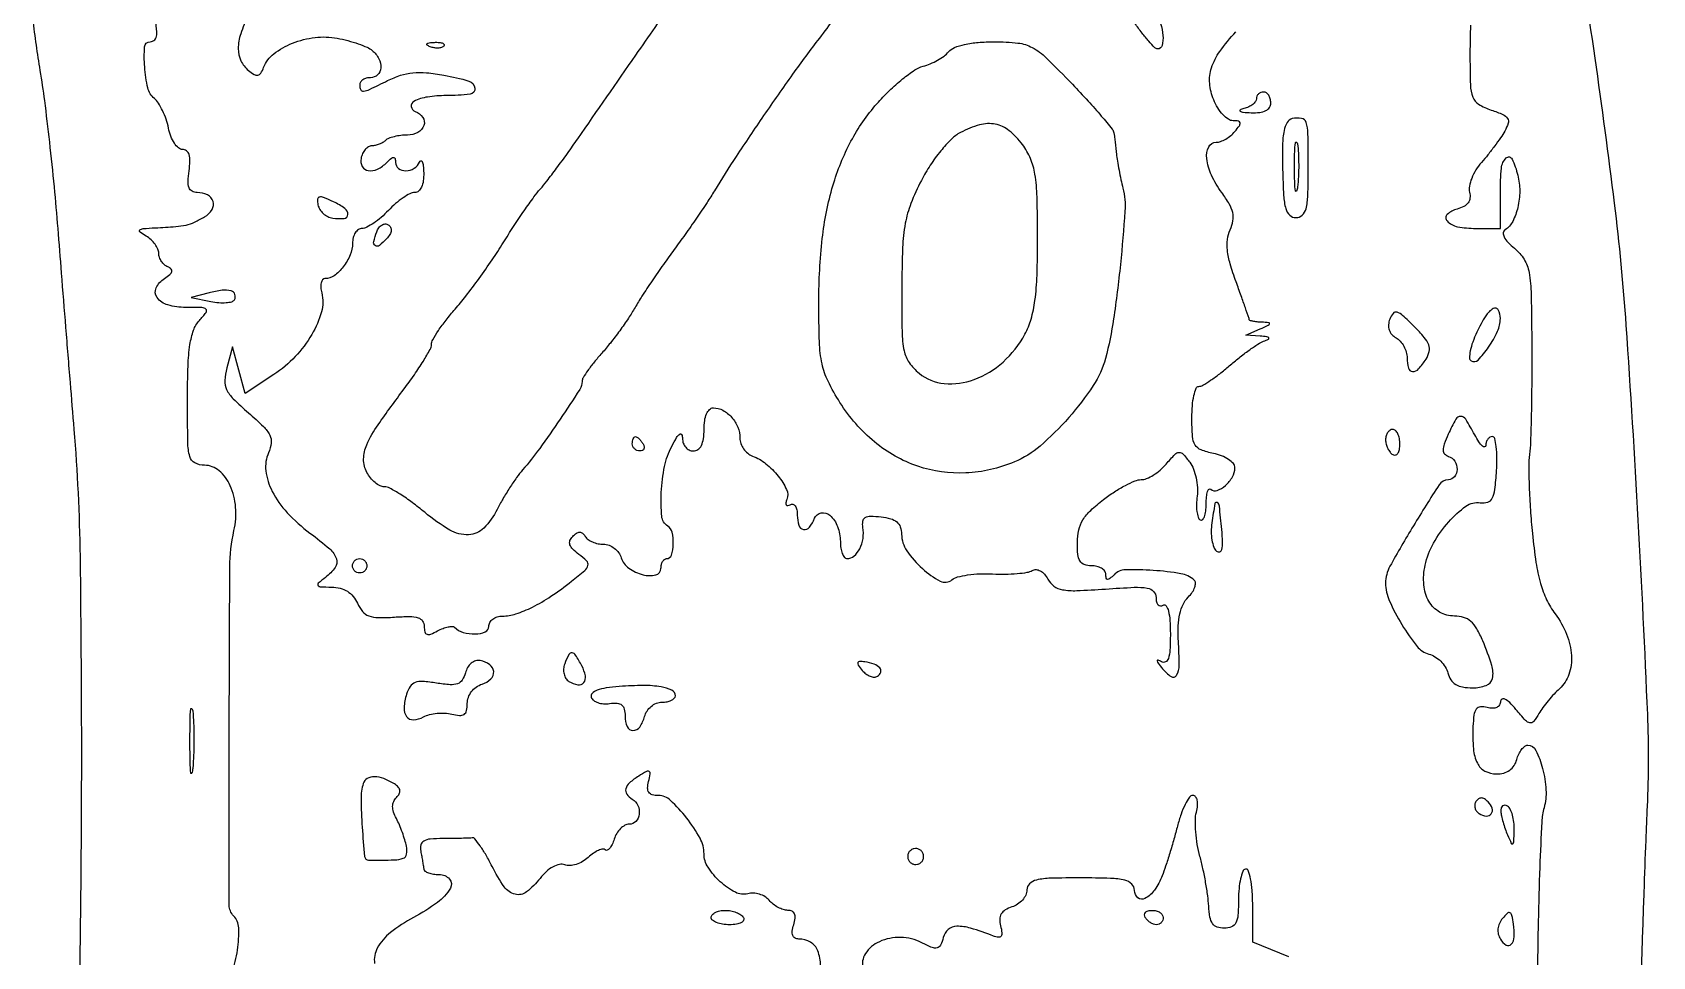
# Model space of a CAD drawing. Extents: x 0 to 5034, y 0 to 2560.
# Drawn here: x 2626.4 to 2852.2, y 1465.6 to 1594.3 of the extents above; entities that cross this region are included whole.
import ezdxf

# ---------------------------------------------------------------- set-up
doc = ezdxf.new("R2010")
doc.units = 0

msp = doc.modelspace()

# ---------------------------------------------------------------- linework, layer by layer
for points in [[(2850.51762, 1458.300808, -0.000735), (2850.765828, 1466.311402, -0.000687), (2851.043009, 1474.503987, -0.000684), (2851.309088, 1481.778151, -0.002349), (2851.510491, 1486.5, 0.022514), (2851.539966, 1499.287083, 0.002984), (2850.223134, 1526.314826, 0.003539), (2848.542721, 1553.502262, 0.013324), (2846.915237, 1570.5, 0.005514), (2844.205039, 1590.736801, 0.004952), (2840.957488, 1611.648768, 0.004932)], [(2738.102671, 1596.23764, -0.00592), (2736.071206, 1593.508655, 0.007277), (2732.350872, 1588.482498, 0.005117), (2728.306429, 1582.725367, 0.005168), (2724.481075, 1577.034746, 0.009066), (2721.451327, 1572.238225, -0.010007), (2720.417388, 1570.608159, -0.004129), (2718.955507, 1568.441362, -0.004084), (2717.348979, 1566.142532, -0.005241), (2715.83178, 1564.055524, 0.00638), (2714.326838, 1561.975428, 0.005105), (2712.757468, 1559.697905, 0.005163), (2711.348558, 1557.560607, 0.013028), (2710.380454, 1555.968887, -0.017677), (2709.462713, 1554.491093, -0.009782), (2708.244571, 1552.750596, -0.009744), (2706.939875, 1551.033273, -0.01546), (2705.75, 1549.620894, 0.012957), (2704.696803, 1548.383373, 0.017169), (2703.807813, 1547.201396, 0.014581), (2703.140194, 1546.185413, 0.138934), (2703, 1545.690616, -0.144549), (2702.663504, 1544.550986, -0.004451), (2699.938478, 1540.419883, -0.009628), (2697.089295, 1536.354381, -0.020637), (2694.705753, 1533.356915, 0.024224), (2693.876152, 1532.298137, 0.011409), (2692.904358, 1530.857268, 0.011276), (2691.953198, 1529.298907, 0.015591), (2691.176128, 1527.856915, -0.079167), (2689.316042, 1525.257456, -0.190131), (2687.186497, 1524.316869, -0.144534), (2684.556912, 1524.979749, -0.040517), (2681.059132, 1527.450596, 0.014629), (2679.332093, 1528.809723, 0.018518), (2677.656231, 1529.957363, 0.016783), (2676.208228, 1530.805499, 0.124715), (2675.44057, 1531, -0.117929), (2674.838154, 1531.144089, -0.054293), (2674.158444, 1531.5875, -0.049505), (2673.511042, 1532.234951, -0.048798), (2673, 1533, -0.126567), (2672.546856, 1534.854913, -0.102072), (2672.987258, 1536.865515, -0.048466), (2674.568167, 1539.652879, -0.008261), (2678.163295, 1544.590869, 0.010113), (2679.632821, 1546.625087, 0.013655), (2680.872968, 1548.525943, 0.010651), (2681.819722, 1550.143789, 0.127728), (2682, 1550.837988, -0.132674), (2682.17615, 1551.490145, -0.016168), (2682.970314, 1552.756999, -0.018255), (2684.038255, 1554.22544, -0.014116), (2685.303195, 1555.747119, 0.015958), (2686.811267, 1557.574931, 0.007624), (2688.636858, 1560.013216, 0.007549), (2690.467865, 1562.62, 0.010662), (2692.013303, 1565, -0.006108), (2693.446854, 1567.252341, -0.006085), (2694.936789, 1569.471875, -0.005976), (2696.285063, 1571.379295, -0.023687), (2697.181423, 1572.5, 0.015881), (2698.083896, 1573.592935, 0.004292), (2699.443081, 1575.38125, 0.00434), (2700.951764, 1577.439062, 0.004489), (2702.407495, 1579.5, -0.000512), (2710.491888, 1591.140751, -0.001645), (2715.91066, 1598.871856, -0.002372)], [(2654.212859, 1463.352518, 0.045203), (2654.963863, 1466.474659, 0.044141), (2655.142564, 1469.579831, 0.190935), (2654.423399, 1471.243268, -0.198721), (2653.81831, 1472.702559, -0.000441), (2653.821806, 1496.949928, -0.001377), (2653.908196, 1519.802836, -0.052465), (2654.478417, 1524.901732, 0.072816), (2654.710597, 1528.174326, 0.087424), (2653.951095, 1531.161823, 0.108538), (2652.402007, 1533.244206, 0.180673), (2650.37868, 1534, -0.119866), (2649.020085, 1534.330446, -0.2131), (2648.314841, 1535.213902, -0.059766), (2648.044667, 1537.212291, -0.003748), (2648, 1543.171259, -0.008058), (2648.075428, 1547.851203, -0.029284), (2648.344963, 1550.812055, -0.047412), (2648.841388, 1552.805315, -0.099508), (2649.654988, 1554.171259, 0.021051), (2650.596718, 1555.304258, 0.380415), (2650.563862, 1555.737757, 0.187072), (2650.016662, 1555.967989, 0.007098), (2647.761976, 1556, -0.066969), (2645.253456, 1556.337499, -0.168654), (2643.754088, 1557.366884, -0.276487), (2643.625058, 1558.713897, -0.141229), (2644.791533, 1560.031594, 0.028365), (2645.54691, 1560.573503, 0.154798), (2645.821051, 1560.987749, 0.281905), (2645.724126, 1561.335134, 0.088058), (2645.25, 1561.641374, -0.083672), (2644.772076, 1561.944202, -0.063907), (2644.367188, 1562.413911, -0.063773), (2644.093274, 1562.971804, -0.082444), (2644, 1563.533643, 0.105064), (2643.872995, 1564.131389, 0.053564), (2643.485938, 1564.798484, 0.049822), (2642.919386, 1565.428597, 0.052922), (2642.25, 1565.919901, -0.026307), (2641.382847, 1566.488051, -0.470396), (2641.365659, 1566.779988, -0.169263), (2641.812291, 1566.976708, -0.007747), (2643.5, 1567.084941, 0.005957), (2646.358784, 1567.257997, 0.036666), (2647.816929, 1567.471924, 0.055063), (2648.963013, 1567.863189, 0.023806), (2650.390398, 1568.618323, 0.121084), (2651.416623, 1569.623826, 0.21815), (2651.560644, 1570.769692, 0.207597), (2650.781387, 1571.669149, 0.112344), (2649.327484, 1572, -0.126594), (2648.628144, 1572.179948, -0.179774), (2648.212961, 1572.661663, -0.100357), (2648.07448, 1573.544679, -0.025317), (2648.213308, 1575, 0.02685), (2648.339217, 1576.364084, 0.083525), (2648.221486, 1577.276616, 0.150271), (2647.868761, 1577.799701, 0.171452), (2647.301807, 1578, -0.184243), (2646.740662, 1578.21404, -0.065799), (2646.172161, 1578.874662, -0.054285), (2645.681964, 1579.837975, -0.041237), (2645.354485, 1580.977574, 0.032815), (2645.02496, 1582.20149, 0.02955), (2644.528679, 1583.416791, 0.030774), (2643.951147, 1584.453403, 0.077213), (2643.379485, 1585.100018, -0.164634), (2642.476374, 1586.567323, -0.037325), (2642.031016, 1589.498707, -0.036383), (2642.021435, 1592.295383, -0.394056), (2642.776662, 1593, 0.418304), (2643.71334, 1593.949833, 0.044378), (2643.360478, 1597.375517, 0.042082)], [(2626.42335, 1596.144044, 0.006258), (2626.884188, 1592.539136, 0.006542), (2627.429025, 1589, -0.009575), (2628.048914, 1584.804268, -0.003818), (2628.744412, 1579.03125, -0.003776), (2629.400193, 1572.791235, -0.004745), (2629.909192, 1567, 0.000349), (2630.400329, 1560.786017, 0.000193), (2631.007684, 1553.20625, 0.000193), (2631.628614, 1545.531573, 0.000312), (2632.163694, 1539, -0.017148), (2633.014952, 1521.305192, -0.003821), (2633.200719, 1491.035437, -0.004051), (2632.906628, 1460.421872, -0.013051)], [(2656.493839, 1596.635693, 0.038009), (2655.41599, 1594.119704, 0.08219), (2655.071716, 1592.049036, 0.109349), (2655.44282, 1590.36652, 0.111243), (2656.488167, 1589.009821, 0.035037), (2657.290156, 1588.434023, 0.188597), (2657.808847, 1588.339734, 0.211253), (2658.217568, 1588.62502, 0.044686), (2658.609348, 1589.424361, -0.138104), (2660.017369, 1591.312011, -0.069481), (2662.622615, 1592.792299, -0.064472), (2665.789055, 1593.598127, -0.076437), (2668.871482, 1593.499015, -0.019038), (2670.352298, 1593.163534, -0.019114), (2671.80131, 1592.716755, -0.019334), (2673.031693, 1592.231064, -0.069104), (2673.75, 1591.788069, -0.099047), (2674.681541, 1590.642535, -0.138675), (2674.954655, 1589.359227, -0.190713), (2674.496387, 1588.392836, -0.190013), (2673.5, 1588, 0.064853), (2672.926543, 1587.925306, 0.082425), (2672.440625, 1587.70625, 0.098894), (2672.115568, 1587.381354, 0.148195), (2672, 1587, 0.106348), (2672.147311, 1586.315243, 0.336792), (2672.534136, 1586.105286, 0.073774), (2673.375499, 1586.365296, 0.003933), (2675.897623, 1587.598814, -0.038668), (2677.698595, 1588.329534, -0.053276), (2679.407873, 1588.679034, -0.046772), (2681.314656, 1588.682399, -0.022251), (2683.748596, 1588.348814, -0.024962), (2687.215822, 1587.534734, -0.302494), (2688.056817, 1586.541884, -0.41349), (2687.387474, 1585.695062, -0.029449), (2684.078507, 1585.5, 0.036681), (2681.461806, 1585.307777, 0.082004), (2679.568321, 1584.700618, 0.320754), (2679.188917, 1583.964828, 0.277588), (2679.75, 1583.279762, -0.158694), (2680.794062, 1582.473157, -0.233424), (2680.952488, 1581.345772, -0.192569), (2680.128079, 1580.366016, -0.123322), (2678.666667, 1580, 0.029115), (2677.718407, 1579.944736, 0.030555), (2676.798437, 1579.779687, 0.032095), (2676.028332, 1579.53912, 0.104996), (2675.583333, 1579.25, -0.063469), (2675.212098, 1578.962696, -0.039129), (2674.71496, 1578.720313, -0.038714), (2674.176778, 1578.55499, -0.055218), (2673.680362, 1578.5, 0.138305), (2673.214452, 1578.368611, 0.0791), (2672.767076, 1577.985938, 0.068667), (2672.405203, 1577.419125, 0.060281), (2672.190371, 1576.75, 0.171916), (2672.360043, 1575.629246, 0.236475), (2673.178216, 1575.050532, 0.153253), (2674.472894, 1575.250089, 0.082266), (2675.8, 1576.2, -0.018208), (2676.421376, 1576.777696, -0.180052), (2676.75, 1576.9, -0.354955), (2676.943785, 1576.742599, -0.051663), (2677, 1576.2, 0.234604), (2677.415861, 1575.362476, 0.16755), (2678.427166, 1575.030663, 0.135333), (2679.597461, 1575.372275, 0.159898), (2680.337719, 1576.25, -0.239112), (2680.532516, 1576.420113, -0.378789), (2680.717133, 1576.325, -0.068218), (2680.858412, 1575.734045, -0.017437), (2680.921053, 1574.75, -0.039687), (2680.864161, 1573.627334, -0.074055), (2680.615022, 1572.753711, -0.106347), (2680.204989, 1572.200159, -0.18232), (2679.674314, 1572, 0.119751), (2679.010516, 1571.838706, 0.030188), (2678.048139, 1571.265625, 0.029061), (2676.996488, 1570.456899, 0.025743), (2676, 1569.5, -0.025743), (2675.003512, 1568.543101, -0.029061), (2673.951861, 1567.734375, -0.030188), (2672.989484, 1567.161294, -0.119751), (2672.325686, 1567, 0.153955), (2671.820095, 1566.840544, 0.097929), (2671.38942, 1566.391518, 0.080442), (2671.098812, 1565.72062, 0.062136), (2671, 1564.928571, -0.099114), (2670.673682, 1563.298568, -0.066619), (2669.713611, 1561.653231, -0.070126), (2668.433269, 1560.412901, -0.158688), (2667.165048, 1560, 0.227535), (2666.834579, 1559.841403, 0.113343), (2666.627825, 1559.413574, 0.075746), (2666.580485, 1558.768402, 0.044484), (2666.709295, 1558.003655, -0.134798), (2666.677304, 1555.382251, -0.062657), (2665.324887, 1552.230463, -0.056665), (2663.001421, 1549.133752, -0.057385), (2660.051076, 1546.652498), (2656.05509, 1544.00808), (2655.161558, 1547.25404), (2654.268026, 1550.5), (2653.476777, 1547.555454, 0.052498), (2653.200671, 1545.818214, 0.126599), (2653.456226, 1544.551948, 0.085927), (2654.372199, 1543.275488, 0.016031), (2656.499418, 1541.31406, -0.014484), (2658.586677, 1539.401385, -0.083514), (2659.469976, 1538.198554, -0.145814), (2659.666476, 1537.101144, -0.077591), (2659.298848, 1535.758606, 0.137629), (2658.919835, 1533.22701, 0.087993), (2659.805888, 1530.367354, 0.069429), (2661.902578, 1527.396872, 0.043671), (2665.07308, 1524.558173, -0.017652), (2667.818648, 1522.34586, -0.130193), (2668.758147, 1520.967618, -0.245778), (2668.584769, 1519.760179, -0.074355), (2667.25, 1518.392046, 0.01316), (2666.232889, 1517.576885, 0.37238), (2666.18429, 1517.26771, 0.247343), (2666.511886, 1517.076288, 0.007904), (2668.097186, 1517.031803, -0.059895), (2669.281089, 1516.874744, -0.077534), (2670.286116, 1516.442346, -0.079776), (2671.090713, 1515.736275, -0.068007), (2671.686715, 1514.776073, 0.068502), (2672.394358, 1513.638512, 0.130799), (2673.265896, 1513.019731, 0.087758), (2674.572856, 1512.778921, 0.019807), (2676.83953, 1512.852542, -0.015775), (2678.971228, 1512.938988, -0.078737), (2680.151224, 1512.762862, -0.168984), (2680.765321, 1512.305525, -0.15008), (2681, 1511.541285, 0.059498), (2681.090193, 1510.786022, 0.259802), (2681.384725, 1510.467367, 0.175968), (2681.912326, 1510.484266, 0.02776), (2682.868517, 1510.929632, -0.029719), (2683.620308, 1511.27622, -0.040681), (2684.333909, 1511.490131, -0.046281), (2684.918783, 1511.559128, -0.2054), (2685.23321, 1511.433456, 0.126459), (2686.446825, 1510.716145, 0.077211), (2688.106797, 1510.502305, 0.093822), (2689.500586, 1510.803895, 0.301302), (2690, 1511.557418, -0.129815), (2690.14528, 1512.107553, -0.100684), (2690.553922, 1512.576241, -0.088716), (2691.165211, 1512.89144, -0.074916), (2691.885693, 1513, 0.078812), (2693.779432, 1513.300363, 0.037605), (2696.066104, 1514.239698, 0.031353), (2698.664438, 1515.753845, 0.019354), (2701.525245, 1517.835409, 0.009706), (2703.38076, 1519.357916, 0.150738), (2703.816612, 1520.045407, 0.27336), (2703.647406, 1520.661879, 0.03448), (2702.547185, 1521.589156, -0.035848), (2701.696293, 1522.310283, -0.117107), (2701.305093, 1522.9302, -0.174883), (2701.314633, 1523.509109, -0.106059), (2701.690879, 1524.090879, -0.04804), (2702.23246, 1524.537312, -0.14999), (2702.679307, 1524.6734, -0.180235), (2703.073479, 1524.525583, -0.075595), (2703.446149, 1524.087132, 0.101847), (2703.83939, 1523.670537, 0.051947), (2704.471036, 1523.319345, 0.048554), (2705.225113, 1523.080615, 0.052441), (2705.991629, 1523, -0.092328), (2706.752661, 1522.858263, -0.071152), (2707.491029, 1522.444928, -0.069964), (2708.095241, 1521.832568, -0.083108), (2708.464963, 1521.110393, 0.163693), (2709.509811, 1519.682882, 0.088875), (2711.501272, 1518.752233, 0.123547), (2713.278712, 1518.727292, 0.347835), (2714, 1519.638672, -0.055883), (2714.058382, 1520.159405, -0.075387), (2714.231239, 1520.60011, -0.094704), (2714.486871, 1520.895648, -0.168783), (2714.787196, 1521, 0.328791), (2715.448134, 1521.4873, 0.066929), (2715.704368, 1523.011907, 0.06169), (2715.554573, 1524.664921, 0.203654), (2714.936368, 1525.539327, -0.237181), (2714.106197, 1526.888921, -0.03399), (2714.046843, 1530.230995, -0.037838), (2714.504485, 1533.848595, -0.069927), (2715.493839, 1536.635693, -0.013293), (2716.175774, 1537.862559, -0.099824), (2716.61824, 1538.354119, -0.481487), (2716.880316, 1538.284813, -0.103185), (2716.993839, 1537.75, 0.084324), (2717.109776, 1537.081695, 0.092924), (2717.438815, 1536.514062, 0.100091), (2717.927353, 1536.134416, 0.11579), (2718.5, 1536, 0.152103), (2719.148955, 1536.202091, 0.12651), (2719.625, 1536.75, 0.082504), (2719.911037, 1537.677925, 0.033607), (2720, 1539, -0.035953), (2720.087766, 1540.218979, -0.066386), (2720.358333, 1541.173077, -0.095394), (2720.775456, 1541.783935, -0.19789), (2721.3, 1542, -0.125695), (2722.634586, 1541.659112, -0.088263), (2723.849474, 1540.684238, -0.083855), (2724.703345, 1539.295223, -0.096261), (2725, 1537.768615, 0.086762), (2725.13089, 1537.019986, 0.067154), (2725.514062, 1536.284496, 0.066803), (2726.081046, 1535.673189, 0.083783), (2726.75, 1535.288026, -0.08057), (2728.623135, 1534.225393, -0.055634), (2730.345911, 1532.493711, -0.058618), (2731.495846, 1530.637192, -0.203718), (2731.544921, 1529.256466, 0.046919), (2731.409702, 1528.772852, 0.186029), (2731.466635, 1528.475193, 0.303869), (2731.675779, 1528.380801, 0.097185), (2732.011454, 1528.507079, -0.205654), (2732.385207, 1528.562772, -0.180438), (2732.709615, 1528.33373, -0.10289), (2732.929322, 1527.805168, -0.047256), (2733, 1527.059017, 0.076493), (2733.218173, 1525.641266, 0.277265), (2733.873634, 1525.061172, 0.277401), (2734.693304, 1525.367511, 0.076532), (2735.404844, 1526.612624, -0.261228), (2736.32666, 1527.378642, -0.232837), (2737.53652, 1527.037014, -0.119551), (2738.61992, 1525.45374, -0.090779), (2739, 1523.377555, 0.037717), (2739.068779, 1522.467066, 0.056577), (2739.276414, 1521.698407, 0.074298), (2739.580585, 1521.17349, 0.228162), (2739.940983, 1521, 0.181881), (2740.901719, 1521.361435, 0.094999), (2741.698525, 1522.38449, 0.080434), (2742.158771, 1523.812627, 0.078784), (2742.149699, 1525.323693, -0.076133), (2742.139574, 1526.221803, -0.22731), (2742.471477, 1526.719958, -0.138829), (2743.217098, 1526.918431, -0.024587), (2744.674657, 1526.823693, -0.040005), (2746.02031, 1526.559258, -0.107566), (2746.87697, 1526.104179, -0.134346), (2747.356461, 1525.404935, -0.07965), (2747.533687, 1524.402723, 0.146372), (2748.261947, 1522.103474, 0.059641), (2750.438389, 1519.604703, 0.063635), (2752.92264, 1517.875815, 0.302125), (2754.560123, 1518.049897, -0.111033), (2755.32923, 1518.442093, -0.026494), (2756.745942, 1518.725483, -0.025948), (2758.446797, 1518.883378, -0.023104), (2760.222515, 1518.873579, 0.015845), (2761.989075, 1518.838191, 0.018594), (2763.662089, 1518.919969, 0.017791), (2765.056718, 1519.090401, 0.099424), (2765.758957, 1519.351027, -0.159407), (2766.276048, 1519.476155, -0.106988), (2766.863188, 1519.299732, -0.084515), (2767.438904, 1518.840151, -0.05934), (2767.914891, 1518.159029, 0.112284), (2768.769111, 1517.175255, 0.115691), (2769.955822, 1516.671033, 0.052955), (2771.94136, 1516.540575, 0.007807), (2775.965064, 1516.765388, -0.00643), (2779.971025, 1517.000276, -0.053371), (2781.78572, 1516.889563, -0.160918), (2782.656667, 1516.428723, -0.193621), (2783, 1515.57535, 0.059891), (2783.072603, 1514.971401, 0.128152), (2783.29375, 1514.560945, 0.191399), (2783.620887, 1514.405549, 0.15595), (2784, 1514.5, -0.400129), (2784.407822, 1514.414073, -0.089468), (2784.729322, 1513.700746, -0.044569), (2784.937233, 1512.377954, -0.016707), (2785, 1510.5, -0.012599), (2784.943943, 1508.275683, -0.065656), (2784.722985, 1507.071803, -0.205194), (2784.317204, 1506.606724, -0.252576), (2783.75, 1506.632941, 0.043872), (2783.285905, 1506.85902, 0.573559), (2783.165569, 1506.762526, 0.123824), (2783.306969, 1506.42143, 0.010573), (2783.892501, 1505.667792, 0.076667), (2785.099742, 1504.574085, 0.431605), (2785.855804, 1504.752581, 0.132469), (2786.231943, 1506.16285, 0.014666), (2786.123907, 1509.528669, -0.023966), (2786.095406, 1511.640444, -0.046438), (2786.309443, 1513.31355, -0.058833), (2786.769752, 1514.624921, -0.08276), (2787.488995, 1515.631852, 0.045419), (2788.056861, 1516.313453, 0.067429), (2788.407749, 1517.005609, 0.090194), (2788.50056, 1517.601008, 0.205703), (2788.314286, 1518.006086, 0.14242), (2786.468951, 1518.899986, 0.025196), (2782.610563, 1519.356541, 0.023173), (2778.741385, 1519.438039, 0.192351), (2777.159067, 1518.759067, -0.020878), (2776.57414, 1518.221051, -0.186415), (2776.25, 1518.108829, -0.34312), (2776.05671, 1518.270438, -0.053392), (2776, 1518.8, 0.163305), (2775.8464, 1519.257744, 0.096011), (2775.4125, 1519.6475, 0.077243), (2774.764931, 1519.910845, 0.05808), (2774, 1520, -0.083446), (2773.007845, 1520.166744, -0.17534), (2772.408351, 1520.651695, -0.113519), (2772.103385, 1521.580001, -0.025644), (2772.036444, 1523.25, -0.0534), (2772.242441, 1524.988945, -0.08099), (2772.814884, 1526.396604, -0.067177), (2773.893289, 1527.724681, -0.0264), (2775.697473, 1529.25, -0.019545), (2777.203745, 1530.302684, -0.021925), (2778.732251, 1531.192188, -0.021868), (2780.087493, 1531.829323, -0.099258), (2780.938788, 1532, 0.100062), (2781.690023, 1532.151861, 0.039903), (2782.626924, 1532.638055, 0.037456), (2783.584279, 1533.340964, 0.038643), (2784.41533, 1534.172103, -0.013104), (2785.638204, 1535.526791, -0.185676), (2786.217635, 1535.801784, -0.234662), (2786.760113, 1535.581935, -0.021644), (2787.700887, 1534.422103, -0.067274), (2788.218548, 1533.483169, -0.038686), (2788.591322, 1532.243872, -0.037904), (2788.777101, 1530.916745, -0.051122), (2788.730046, 1529.705972, 0.029652), (2788.639353, 1528.598521, 0.038427), (2788.694731, 1527.581411, 0.042501), (2788.871013, 1526.778639, 0.180965), (2789.166731, 1526.396955, 0.337524), (2789.482519, 1526.427829, 0.115977), (2789.755227, 1526.833914, 0.061015), (2789.941007, 1527.597774, 0.029183), (2790, 1528.60765, -0.022784), (2790.04569, 1529.609793, -0.054296), (2790.193285, 1530.339379, -0.130069), (2790.410261, 1530.680306, -0.402527), (2790.657991, 1530.675343, 0.291388), (2791.510342, 1530.48624, 0.094815), (2792.669481, 1531.177624, 0.07919), (2793.659502, 1532.387317, 0.132725), (2794, 1533.647445, 0.180474), (2793.783252, 1534.228384, 0.0671), (2793.11875, 1534.814249, 0.055402), (2792.148103, 1535.316993, 0.042479), (2791, 1535.65, -0.040421), (2789.27436, 1536.142843, -0.168871), (2788.455714, 1536.82344, -0.120011), (2788.084975, 1538.006195, -0.01622), (2788, 1540.625, -0.020792), (2788.069762, 1542.301858, -0.033508), (2788.283529, 1543.714844, -0.03657), (2788.590126, 1544.741342, -0.311375), (2788.965204, 1545, 0.133328), (2789.514714, 1545.149182, 0.01525), (2790.611788, 1545.83804, 0.017546), (2791.88673, 1546.760359, 0.013447), (2793.215204, 1547.852901, -0.011469), (2794.582825, 1548.986739, -0.012141), (2795.975716, 1550.034657, -0.011821), (2797.216376, 1550.878115, -0.05289), (2798, 1551.273954, 0.022286), (2798.668082, 1551.561654, 0.461132), (2798.716844, 1551.748369, 0.214256), (2798.467117, 1551.898052, 0.010841), (2797.5, 1551.991338), (2795.5, 1552.140571), (2797.5, 1553, 0.005675), (2798.652006, 1553.510599, 0.223503), (2798.827495, 1553.717909, 0.467319), (2798.721577, 1553.868926, 0.011173), (2797.75, 1553.929715, -0.014153), (2797.079138, 1553.975704, -0.02302), (2796.514062, 1554.056938, -0.019239), (2796.081951, 1554.156877, -0.338351), (2796, 1554.264117, 0.083039), (2795.967005, 1554.461415, 0.000706), (2795.460865, 1555.925661, 0.002467), (2794.868121, 1557.605838, 0.001585), (2794.164646, 1559.549548, -0.016681), (2793.337622, 1562.069892, -0.042384), (2792.957234, 1563.95615, -0.058326), (2792.960639, 1565.473928, -0.075377), (2793.330725, 1566.815159, 0.06184), (2793.715607, 1568.076433, 0.098835), (2793.688246, 1569.198806, 0.077559), (2793.210371, 1570.40854, 0.026411), (2792.166079, 1571.989236, -0.0507), (2790.726975, 1574.41568, -0.080676), (2790.077661, 1576.734677, -0.139196), (2790.345317, 1578.345938, -0.290146), (2791.377555, 1579, 0.086594), (2791.995234, 1579.107783, 0.04354), (2792.71614, 1579.440625, 0.041499), (2793.421878, 1579.926058, 0.048188), (2794, 1580.5, 0.019302), (2794.618459, 1581.306615, 0.198735), (2794.709441, 1581.707513, 0.318882), (2794.477794, 1581.93862, 0.041738), (2793.743765, 1582, -0.151636), (2793.082333, 1582.205314, -0.054953), (2792.32961, 1582.854599, -0.048204), (2791.609563, 1583.796067, -0.040993), (2791.037581, 1584.909272, -0.077966), (2790.481301, 1587.211502, -0.099758), (2790.736218, 1589.373006, -0.077631), (2791.899232, 1591.655757, -0.030977), (2794.135265, 1594.375565, 0.049922)], [(2783.63231, 1595.529049, -0.064529), (2783.971234, 1593.884042, -0.077952), (2783.856875, 1592.480178, -0.348973), (2783.25, 1592.006833, -0.196051), (2782.839882, 1592.178443, -0.01515), (2782.004352, 1593.062817, -0.018939), (2781.050964, 1594.22071, -0.013257), (2780.062688, 1595.592076, -0.017946)], [(2826.841246, 1595.325463, 0.008916), (2826.765512, 1591.46081, 0.006909), (2826.819567, 1586.976934, 0.08288), (2827.14727, 1585.284445, 0.171311), (2827.962737, 1584.308325, 0.052666), (2829.733005, 1583.495871, -0.020869), (2831.365176, 1582.86888, -0.150124), (2831.999135, 1582.327799, -0.222918), (2832.087126, 1581.641904, -0.051694), (2831.606382, 1580.548896, -0.021115), (2831.033292, 1579.634576, -0.009198), (2830.199881, 1578.46844, -0.009083), (2829.267729, 1577.260084, -0.011962), (2828.371935, 1576.194745, 0.042557), (2827.591681, 1575.142438, 0.042971), (2827.003728, 1573.976522, 0.046604), (2826.676859, 1572.873272, 0.113148), (2826.702554, 1572.029434, -0.090473), (2826.763312, 1571.224321, -0.13395), (2826.507808, 1570.56839, -0.114462), (2825.915008, 1570.063888, -0.055405), (2824.980003, 1569.705022, 0.122018), (2823.599666, 1568.953422, 0.420115), (2823.568642, 1568.038509, 0.155919), (2825.027096, 1567.241955, 0.047672), (2827.559017, 1567), (2831, 1567), (2831, 1572, -0.02242), (2831.152666, 1575.403025, -0.176615), (2831.813965, 1576.810312, -0.517798), (2832.625583, 1576.667912, -0.048949), (2833.431988, 1574.414958, -0.062666), (2833.698684, 1572.216779, -0.05598), (2833.431825, 1569.932079, -0.060582), (2832.722813, 1567.984501, -0.133457), (2831.668627, 1566.819483, 0.231388), (2831.411802, 1566.396874, 0.139922), (2831.522816, 1565.809317, 0.076234), (2832.047624, 1565.069443, 0.030262), (2832.968912, 1564.226257, -0.085616), (2834.30417, 1562.701766, -0.094203), (2834.996281, 1560.866668, -0.038323), (2835.293214, 1557.789487, -0.003847), (2835.38104, 1550.406774, -0.002977), (2835.372664, 1545.628078, -0.003536), (2835.305977, 1541.116365, -0.003076), (2835.199422, 1537.31221, -0.022622), (2835.055248, 1535.5, 0.033), (2834.958033, 1533.844319, 0.007495), (2835.020824, 1531.03125, 0.007728), (2835.192378, 1527.782811, 0.007442), (2835.465812, 1524.5, 0.012884), (2835.967139, 1520.46955, 0.031484), (2836.597462, 1517.54757, 0.041589), (2837.449208, 1515.274653, 0.049816), (2838.6261, 1513.316722, -0.063789), (2840.23973, 1510.454579, -0.081751), (2840.907059, 1507.509371, -0.095576), (2840.559792, 1504.871512, -0.13028), (2839.25, 1502.874818, 0.022861), (2838.498196, 1502.135771, 0.014297), (2837.684494, 1501.207361, 0.014344), (2836.933736, 1500.244737, 0.025225), (2836.378066, 1499.402577, -0.031934), (2835.640156, 1498.316188, -0.280511), (2835.119517, 1498.118234, -0.16329), (2834.511405, 1498.456279, -0.01057), (2833.161335, 1500, 0.022059), (2832.30365, 1500.936403, 0.074076), (2831.637106, 1501.429836, 0.23441), (2831.235866, 1501.441421, 0.286152), (2831.033269, 1501.133369, -0.128103), (2830.88409, 1500.61293, -0.15087), (2830.506017, 1500.269554, -0.115563), (2829.911211, 1500.144171, -0.058423), (2829.148415, 1500.250938, 0.081614), (2828.213355, 1500.338067, 0.218446), (2827.64003, 1500.024791, 0.128798), (2827.317703, 1499.227952, 0.023124), (2827.185419, 1497.617569, 0.028522), (2827.252332, 1494.477734, 0.095298), (2827.796225, 1492.499883, 0.155554), (2828.852593, 1491.403948, 0.124422), (2830.450756, 1491, 0.065175), (2831.464335, 1491.132683, 0.088579), (2832.29846, 1491.522348, 0.093695), (2832.913342, 1492.156172, 0.082086), (2833.289749, 1493, -0.043858), (2833.563422, 1493.765286, -0.054653), (2833.951641, 1494.4125, -0.064772), (2834.3891, 1494.855722, -0.167176), (2834.808555, 1495, -0.287125), (2835.952704, 1494.28394, -0.049193), (2836.883109, 1491.766974, -0.048878), (2837.359834, 1488.776594, -0.084329), (2837.089313, 1486.277992, 0.056658), (2836.771579, 1484.344961, 0.002907), (2836.49284, 1478.00041, 0.004599), (2836.274292, 1470.438288, 0.003318), (2836.164099, 1462, -0.001983)], [(2736.229426, 1464.273333, 0.097382), (2735.843701, 1466.37934, 0.166273), (2734.841261, 1467.557879, 0.134918), (2733.232612, 1468, -0.121584), (2732.684179, 1468.135362, -0.18603), (2732.36537, 1468.499605, -0.123093), (2732.299615, 1469.116589, -0.042163), (2732.5, 1470, 0.042077), (2732.704752, 1470.901952, 0.131755), (2732.629188, 1471.513793, 0.19209), (2732.287049, 1471.870583, 0.107107), (2731.689832, 1472, -0.078949), (2731.052072, 1472.101333, -0.044321), (2730.328823, 1472.4103, -0.042866), (2729.635921, 1472.86228, -0.053652), (2729.085677, 1473.396765, 0.08458), (2728.505154, 1473.89505, 0.061339), (2727.725151, 1474.241539, 0.06062), (2726.873602, 1474.391587, 0.07743), (2726.081928, 1474.311174, -0.187815), (2724.363948, 1474.510534, -0.06365), (2722.270563, 1475.986013, -0.062668), (2720.559829, 1477.998476, -0.145862), (2720, 1479.876682, 0.12737), (2719.437851, 1482.047629, 0.039623), (2717.559939, 1484.87702, 0.037935), (2715.324969, 1487.319843, 0.189809), (2713.633369, 1487.993167, -0.063706), (2712.789945, 1488.104206, -0.177637), (2712.308037, 1488.440839, -0.164694), (2712.136839, 1489.02957, -0.053127), (2712.274124, 1489.940249, 0.019346), (2712.512705, 1491.021926, 0.322295), (2712.362963, 1491.335783, 0.256437), (2711.976015, 1491.335787, 0.014052), (2710.890755, 1490.699703, 0.037411), (2709.612161, 1489.761505, 0.148953), (2709.095344, 1488.950286, 0.230537), (2709.231609, 1488.208381, 0.095898), (2710, 1487.5, -0.150029), (2710.780404, 1486.609107, -0.136979), (2710.962383, 1485.399165, -0.159865), (2710.491019, 1484.397996, -0.206284), (2709.567388, 1484, 0.126775), (2708.97054, 1483.846197, 0.069401), (2708.362114, 1483.390363, 0.062016), (2707.834678, 1482.718227, 0.058604), (2707.476082, 1481.924639, -0.031907), (2707.182197, 1481.169459, -0.06386), (2706.841226, 1480.628569, -0.11424), (2706.51282, 1480.377204, -0.312405), (2706.239845, 1480.426821, 0.244431), (2705.893374, 1480.536256, 0.060539), (2705.304996, 1480.357818, 0.048149), (2704.597621, 1479.960648, 0.031944), (2703.868397, 1479.380901, -0.054213), (2703.070825, 1478.802739, -0.052803), (2702.160691, 1478.403465, -0.05738), (2701.279514, 1478.231003, -0.111723), (2700.574034, 1478.333217, 0.143623), (2699.833455, 1478.39342, 0.07433), (2698.954452, 1478.069997, 0.060026), (2698.026516, 1477.406324, 0.0409), (2697.142868, 1476.454498, -0.060551), (2695.252954, 1474.572406, -0.230919), (2693.670466, 1474.237613, -0.180266), (2692.154765, 1475.279232, -0.036426), (2690.448477, 1478.131063, 0.013754), (2689.611702, 1479.685356, 0.021048), (2688.794411, 1480.978982, 0.016673), (2688.067478, 1481.957584, 0.267436), (2687.698477, 1482.103224, -0.027611), (2687.256809, 1482.062692, -0.002799), (2686.203045, 1482.030322, -0.003498), (2684.945966, 1482.007548, -0.00278), (2683.588484, 1482, 0.020697), (2681.844102, 1481.92776, 0.10903), (2680.934177, 1481.646307, 0.207883), (2680.531142, 1481.109135, 0.106121), (2680.511973, 1480.25, -0.003281), (2680.645835, 1479.525, -0.003219), (2680.771045, 1478.79375, -0.003168), (2680.872658, 1478.151063, -0.012203), (2680.923489, 1477.75, 0.225276), (2681.0981, 1477.461861, 0.061869), (2681.586564, 1477.220313, 0.04972), (2682.273763, 1477.054833, 0.034249), (2683.073324, 1477, -0.211639), (2684.509329, 1476.363668, -0.329741), (2684.637976, 1475.075294, -0.101547), (2682.834316, 1473.099579, -0.033807), (2679.5, 1471.004928, 0.042623), (2676.274159, 1468.898314, 0.104422), (2674.459593, 1466.739605, 0.156585), (2674.069773, 1464.600563, 0.141518)], [(2801.5, 1465.533713), (2796.5, 1467.567426), (2796.478119, 1472.782825, 0.017474), (2796.400046, 1474.77654, 0.031164), (2796.176941, 1476.402152, 0.035214), (2795.862074, 1477.543842, 0.388058), (2795.478119, 1477.749111, 0.24271), (2795.098381, 1477.412279, 0.0357), (2794.787323, 1476.398176, 0.033633), (2794.571192, 1475.050437, 0.022947), (2794.5, 1473.5, -0.017388), (2794.425179, 1471.349164, -0.098846), (2794.125, 1470.25, -0.184152), (2793.521586, 1469.695784, -0.094959), (2792.5, 1469.5, -0.086185), (2791.528274, 1469.66875, -0.155297), (2790.891747, 1470.154676, -0.109247), (2790.516295, 1471.0603, -0.03118), (2790.343651, 1472.581057, 0.020897), (2790.208737, 1474.03559, 0.009996), (2789.920313, 1475.890345, 0.009891), (2789.541508, 1477.817974, 0.013896), (2789.122054, 1479.520129, -0.025592), (2788.756897, 1481.166764, -0.022143), (2788.540098, 1482.923687, -0.022743), (2788.486876, 1484.534886, -0.058428), (2788.63681, 1485.689072, 0.038624), (2788.793008, 1486.606199, 0.075233), (2788.74956, 1487.345528, 0.118986), (2788.522142, 1487.821485, 0.225773), (2788.146952, 1488, 0.246004), (2787.667026, 1487.748662, 0.03417), (2787.072548, 1486.751563, 0.032664), (2786.485374, 1485.37814, 0.022173), (2785.991768, 1483.75, -0.006766), (2785.499782, 1481.92671, -0.005299), (2784.918356, 1479.961732, -0.00536), (2784.338261, 1478.144555, -0.013059), (2783.861667, 1476.821855, -0.059913), (2782.797311, 1474.834235, -0.119031), (2781.465054, 1473.65978, -0.302449), (2780.478451, 1473.760586, -0.223288), (2779.995131, 1474.781385, 0.201927), (2779.620319, 1475.664623, 0.136684), (2778.647437, 1476.195213, 0.049529), (2776.66573, 1476.451528, 0.006795), (2772.495131, 1476.518514, 0.006778), (2768.333223, 1476.472371, 0.049087), (2766.348774, 1476.227573, 0.135638), (2765.373775, 1475.706939, 0.205497), (2765, 1474.835902, -0.110294), (2764.843703, 1474.135973, -0.071296), (2764.385645, 1473.439492, -0.066266), (2763.708065, 1472.851942, -0.06878), (2762.908579, 1472.470984, 0.058613), (2761.982339, 1472.052427, 0.123878), (2761.430218, 1471.497408, 0.130387), (2761.222792, 1470.767744, 0.068466), (2761.335616, 1469.824606, -0.031049), (2761.520581, 1468.881675, -0.190454), (2761.402785, 1468.410082, -0.275642), (2761.034375, 1468.249217, -0.060116), (2760.334136, 1468.425274, 0.017924), (2757.162528, 1469.513625, 0.080869), (2755.227806, 1469.773125, 0.16839), (2754.045856, 1469.325934, 0.156168), (2753.349707, 1468.22928, -0.041825), (2752.965501, 1467.140996, -0.230989), (2752.501228, 1466.754838, -0.161962), (2751.794898, 1466.812425, -0.019026), (2750.346801, 1467.495102, 0.115067), (2747.429851, 1468.238219, 0.110649), (2744.439301, 1467.631767, 0.142935), (2742.491444, 1465.976325, 0.229974), (2742.213837, 1463.85849, -0.238761)]]:
    msp.add_lwpolyline(points, format="xyb")
for points in [[(2683.729167, 1592.395833, -0.126455), (2683.402231, 1592.202593, -0.060344), (2682.916927, 1592.123424, -0.05415), (2682.359369, 1592.160852, -0.051402), (2681.8125, 1592.316886, -0.054073), (2681.395823, 1592.538436, -0.470617), (2681.37858, 1592.720685, -0.168741), (2681.670344, 1592.862007, -0.018894), (2682.416667, 1592.921053, -0.028489), (2683.112848, 1592.910055, -0.077125), (2683.592839, 1592.799335, -0.208169), (2683.77538, 1592.614691, -0.296942)], [(2771.34778, 1587.074237, -0.005422), (2773.522834, 1584.743838, -0.007991), (2775.37715, 1582.647048, -0.004249), (2776.893277, 1580.845675, -0.135193), (2777.127623, 1580.324237, -0.006598), (2777.191307, 1579.873708, -0.001569), (2777.285083, 1579.121881, -0.001613), (2777.387331, 1578.257368, -0.001593), (2777.484442, 1577.388548, 0.013147), (2777.619407, 1576.390535, 0.006278), (2777.842625, 1575.11516, 0.006218), (2778.109244, 1573.788012, 0.008803), (2778.381939, 1572.614371, -0.078528), (2778.669356, 1569.399668, -0.008598), (2778.03963, 1561.9879, -0.011335), (2777.088067, 1554.391995, -0.027932), (2775.95469, 1548.889753, -0.081755), (2774.25407, 1545.103393, -0.034093), (2770.839865, 1540.644234, -0.034123), (2766.840143, 1536.679799, -0.079408), (2763.262134, 1534.46506, -0.087042), (2756.480753, 1532.933424, -0.094415), (2749.785581, 1533.875467, -0.09194), (2743.768702, 1537.252325, -0.077865), (2738.950006, 1542.739885, -0.026987), (2737.281802, 1545.713753, -0.062828), (2736.451179, 1548.124876, -0.043729), (2736.089451, 1551.153554, -0.007868), (2736, 1556.837968, -0.027668), (2736.484808, 1565.592328, -0.043818), (2737.963415, 1572.953606, -0.050388), (2740.481822, 1579.141866, -0.058717), (2744.08819, 1584.362849, -0.020261), (2745.826943, 1586.183825, -0.021633), (2747.67119, 1587.816804, -0.021831), (2749.369146, 1589.07521, -0.087281), (2750.546543, 1589.601038, 0.037781), (2751.539782, 1589.931765, 0.029333), (2752.563126, 1590.433194, 0.030095), (2753.466377, 1591.017811, 0.060943), (2754.081427, 1591.598113, -0.125457), (2754.894032, 1592.188683, -0.040734), (2756.324867, 1592.627264, -0.03383), (2758.206988, 1592.908585, -0.020187), (2760.470224, 1593, -0.027167), (2763.759056, 1592.821172, -0.097855), (2765.753474, 1592.196065, -0.068607), (2767.711419, 1590.750975, -0.009051)], [(2797, 1585.073324, -0.159836), (2796.872626, 1584.68505, -0.067019), (2796.485938, 1584.284521, -0.05682), (2795.919531, 1583.932857, -0.046657), (2795.25, 1583.689326, 0.049066), (2794.717606, 1583.492773, 0.602595), (2794.71179, 1583.323916, 0.109045), (2795.150445, 1583.186617, 0.010989), (2796.25, 1583.116001, 0.03699), (2797.459395, 1583.154459, 0.090377), (2798.311, 1583.404882, 0.135487), (2798.813955, 1583.86008, 0.142417), (2799, 1584.5, 0.064853), (2798.925306, 1585.073457, 0.082425), (2798.70625, 1585.559375, 0.098894), (2798.381354, 1585.884432, 0.148195), (2798, 1586, 0.091527), (2797.618243, 1585.929527, 0.095859), (2797.29375, 1585.727789, 0.099498), (2797.076606, 1585.42688, 0.107094)], [(2755.735729, 1580.351654, 0.072496), (2754.481773, 1579.428222, 0.026509), (2752.995291, 1577.794691, 0.025453), (2751.525266, 1575.797037, 0.026594), (2750.28896, 1573.688594, 0.02629), (2748.83561, 1570.473814, 0.048222), (2748.053972, 1567.710362, 0.035318), (2747.684196, 1564.321127, 0.008441), (2747.5641, 1558.652845, 0.005158), (2747.600504, 1552.600419, 0.04617), (2747.888283, 1549.961088, 0.101523), (2748.593458, 1548.308113, 0.071258), (2749.973504, 1546.820372, 0.148897), (2753.487035, 1545.396467, 0.111095), (2757.655632, 1545.949392, 0.096099), (2761.678276, 1548.386803, 0.083773), (2764.72919, 1552.259418, 0.056114), (2765.592117, 1554.370702, 0.036185), (2766.126896, 1556.961517, 0.024689), (2766.415609, 1560.481063, 0.00812), (2766.5, 1565.677179, 0.006571), (2766.424893, 1571.391674, 0.033486), (2766.129064, 1574.555515, 0.059015), (2765.507689, 1576.732193, 0.061005), (2764.399674, 1578.677179, 0.062943), (2762.535285, 1580.617654, 0.122801), (2760.601615, 1581.516896, 0.116889), (2758.405511, 1581.42503, 0.053923)], [(2802, 1582.29132, 0.2051), (2801.276237, 1581.766013, 0.08755), (2800.842072, 1580.62544, 0.043245), (2800.638018, 1578.644128, 0.009546), (2800.647938, 1575.225389, 0.008317), (2800.789152, 1571.571437, 0.053729), (2801.087495, 1569.753011, 0.137535), (2801.63529, 1568.846011, 0.190794), (2802.509049, 1568.5, 0.190773), (2803.381231, 1568.845346, 0.143513), (2803.909289, 1569.743121, 0.053882), (2804.163654, 1571.561978, 0.007822), (2804.222222, 1575.305556, 0.003881), (2804.183914, 1580.240335, 0.073245), (2803.935331, 1581.763694, 0.280766), (2803.28713, 1582.326925, 0.098107)], [(2802.724731, 1572.767909, -0.069146), (2802.574262, 1572.205163, -0.756877), (2802.435944, 1572.222448, -0.031761), (2802.337136, 1573.352754, -0.005499), (2802.309869, 1575.5, -0.005888), (2802.331591, 1577.655786, -0.025342), (2802.424528, 1578.934948, -0.556092), (2802.565802, 1579.000181, -0.212532), (2802.714526, 1578.767909, -0.024559), (2802.845055, 1577.487453, -0.012695), (2802.888655, 1575.878422, -0.01259), (2802.849672, 1574.218327, -0.018638)], [(2666.189276, 1570.279048, 0.093111), (2666.43871, 1569.652123, 0.06889), (2666.921621, 1569.081016, 0.067249), (2667.555372, 1568.650209, 0.079536), (2668.246029, 1568.433542, 0.059704), (2669.836145, 1568.392216, 0.373543), (2670.354432, 1568.934767, 0.256231), (2669.945312, 1569.772867, 0.043545), (2668.353913, 1570.700961, 0.012761), (2666.96873, 1571.311943, 0.146636), (2666.382763, 1571.369965, 0.347273), (2666.128847, 1571.074438, 0.058643)], [(2675.740044, 1565.547995, -0.038711), (2674.743202, 1564.621076, -0.333792), (2674.172655, 1564.605464, -0.303379), (2673.957894, 1565.16796, -0.03552), (2674.369399, 1566.520254, -0.066612), (2674.679456, 1567.088573, -0.09728), (2675.097685, 1567.473829, -0.122948), (2675.554818, 1567.618132, -0.15489), (2675.982981, 1567.510518, -0.13446), (2676.312059, 1567.15721, -0.152606), (2676.394541, 1566.703195, -0.107928), (2676.202972, 1566.158495, -0.047821)], [(2651, 1558.02693), (2648.5, 1557.368911), (2651.273867, 1556.818565, 0.029013), (2652.372014, 1556.666219, 0.038806), (2653.377566, 1556.663941, 0.043242), (2654.169403, 1556.793139, 0.194668), (2654.540179, 1557.065011, 0.229908), (2654.614918, 1557.798011, 0.243429), (2654.084723, 1558.284932, 0.097286), (2652.813872, 1558.375759, 0.033702)], [(2815.582958, 1554.35559, 0.075964), (2815.41375, 1553.579884, 0.097585), (2815.509237, 1552.857504, 0.10014), (2815.867973, 1552.239, 0.084044), (2816.45942, 1551.762772, -0.083759), (2817.048863, 1551.288707, -0.056362), (2817.547455, 1550.580973, -0.055195), (2817.885619, 1549.760287, -0.070259), (2818, 1548.95031, 0.065935), (2818.185194, 1547.552043, 0.322136), (2818.768623, 1547.076219, 0.229279), (2819.609007, 1547.42155, 0.043001), (2820.636526, 1548.789594, 0.084249), (2821.064905, 1549.831308, 0.142879), (2821.007122, 1550.765201, 0.089789), (2820.399641, 1551.81465, 0.020396), (2819.000612, 1553.332722, 0.010448), (2817.380068, 1554.886921, 0.113687), (2816.598833, 1555.331334, 0.301038), (2816.057793, 1555.167514, 0.08157)], [(2827.719445, 1552.53786, 0.024584), (2827.149094, 1551.17294, 0.037554), (2826.805003, 1549.937249, 0.042652), (2826.696762, 1548.968348, 0.266885), (2826.924849, 1548.546446, 0.352746), (2827.88452, 1548.666706, 0.041245), (2829.351231, 1550.460373, 0.042992), (2830.606459, 1552.667619, 0.108205), (2831, 1554.464817, 0.125425), (2830.698064, 1555.649533, 0.423618), (2830.008332, 1555.840648, 0.122811), (2828.951884, 1554.804926, 0.02649)], [(2823.740322, 1538.329413, 0.018165), (2823.168722, 1536.94358, 0.090705), (2823.023798, 1536.118919, 0.183957), (2823.227325, 1535.595424, 0.129313), (2823.76176, 1535.24608, -0.172012), (2824.639304, 1534.561575, -0.143798), (2824.969871, 1533.420702, -0.16929), (2824.613413, 1532.409838, -0.225977), (2823.75, 1531.990743, 0.252818), (2822.456285, 1531.279503, 0.006776), (2818.888628, 1525.580452, 0.009875), (2815.606491, 1519.927332, 0.127249), (2815, 1517.582828, 0.105485), (2815.517052, 1515.159263, 0.032003), (2817.276493, 1511.815451, 0.029763), (2819.38898, 1508.779144, 0.163342), (2821.036427, 1507.700725, -0.075497), (2821.884538, 1507.335647, -0.055788), (2822.687361, 1506.701363, -0.056001), (2823.32685, 1505.908618, -0.077941), (2823.690844, 1505.074213, 0.079413), (2824.110862, 1504.119015, 0.113889), (2824.77146, 1503.476873, 0.094551), (2825.744831, 1503.115053, 0.041862), (2827.116631, 1503, 0.086929), (2829.041685, 1503.337236, 0.257417), (2829.896317, 1504.311547, 0.132951), (2829.808561, 1506.131099, 0.020812), (2828.551027, 1509.532119, 0.030453), (2827.716309, 1511.231102, 0.083846), (2826.874831, 1512.261411, 0.107656), (2825.877468, 1512.811664, 0.072544), (2824.58621, 1513, -0.131924), (2822.538564, 1513.549838, -0.131949), (2821.041946, 1515.051407, -0.110671), (2820.331725, 1517.339908, -0.074306), (2820.518143, 1520.082606, -0.073794), (2821.680769, 1523.138672, -0.053146), (2823.795478, 1526.119462, -0.055741), (2826.208679, 1528.306174, -0.19563), (2828.206635, 1528.791835, 0.111845), (2829.235304, 1528.868964, 0.203567), (2829.869321, 1529.402177, 0.089173), (2830.235467, 1530.620151, 0.012477), (2830.470669, 1533.25, 0.017534), (2830.523826, 1535.071007, 0.029046), (2830.425604, 1536.604687, 0.02928), (2830.218205, 1537.740725, 0.34579), (2829.888129, 1538, 0.137728), (2829.546272, 1537.904012, 0.096453), (2829.249127, 1537.632812, 0.083024), (2829.041822, 1537.227756, 0.068946), (2828.959962, 1536.75, -0.3769), (2828.7913, 1536.569999, -0.221494), (2828.49344, 1536.675, -0.056175), (2828.005797, 1537.273484, -0.0186), (2827.428025, 1538.25, 0.015384), (2826.165227, 1540.41597, 0.252856), (2825.460854, 1540.816337, 0.280033), (2824.790321, 1540.428356, 0.018163)], [(2711.5, 1537, -0.082592), (2711.656512, 1536.6179, -0.161196), (2711.6254, 1536.29375, -0.182303), (2711.413961, 1536.078288, -0.108972), (2711.059017, 1536, -0.093332), (2710.654762, 1536.076123, -0.09642), (2710.311086, 1536.29375, -0.099167), (2710.081062, 1536.618444, -0.105053), (2710, 1537, -0.042167), (2710.032345, 1537.382849, -0.061769), (2710.129539, 1537.70625, -0.081139), (2710.272352, 1537.92554, -0.210953), (2710.440983, 1538, -0.151918), (2710.65171, 1537.934461, -0.038439), (2710.933975, 1537.70625, -0.035638), (2711.231006, 1537.382774, -0.029505)], [(2815, 1537.559017, 0.061875), (2815.074167, 1536.961978, 0.051278), (2815.29375, 1536.359775, 0.053305), (2815.617164, 1535.842344, 0.08825), (2816, 1535.5, 0.202618), (2816.378123, 1535.441401, 0.181468), (2816.70625, 1535.66835, 0.104212), (2816.928459, 1536.195401, 0.047867), (2817, 1536.940983, 0.0466), (2816.926392, 1537.729059, 0.066561), (2816.70625, 1538.395164, 0.086673), (2816.381985, 1538.844577, 0.195654), (2816, 1539, 0.142666), (2815.61866, 1538.888931, 0.09965), (2815.29375, 1538.576711, 0.08433), (2815.074854, 1538.109818, 0.067639)], [(2790.783906, 1525.981019, 0.036791), (2790.695505, 1524.75842, 0.041039), (2790.793946, 1523.58082, 0.045098), (2791.047953, 1522.608659, 0.133884), (2791.440298, 1522.049549, 0.248646), (2791.888009, 1521.956312, 0.269547), (2792.193119, 1522.275966, 0.069531), (2792.288898, 1523.263282, 0.013237), (2792.164855, 1525.068529, 0.003834), (2791.830797, 1528.308398, 0.222694), (2791.527444, 1528.80468, 0.54116), (2791.212524, 1528.668497, 0.006213)], [(2673, 1520, -0.099038), (2672.923658, 1519.618362, -0.097945), (2672.70625, 1519.29375, -0.097945), (2672.381638, 1519.076342, -0.099038), (2672, 1519, -0.099038), (2671.618362, 1519.076342, -0.097945), (2671.29375, 1519.29375, -0.097945), (2671.076342, 1519.618362, -0.099038), (2671, 1520, -0.099038), (2671.076342, 1520.381638, -0.097945), (2671.29375, 1520.70625, -0.097945), (2671.618362, 1520.923658, -0.099038), (2672, 1521, -0.099038), (2672.381638, 1520.923658, -0.097945), (2672.70625, 1520.70625, -0.097945), (2672.923658, 1520.381638, -0.099038)], [(2686.734875, 1505.094162, -0.076452), (2686.299762, 1504.088612, -0.168447), (2685.655092, 1503.571497, -0.10545), (2684.606508, 1503.432105, -0.02073), (2682.709161, 1503.659771, 0.021652), (2680.79597, 1503.885763, 0.107249), (2679.728745, 1503.736022, 0.161061), (2679.046959, 1503.193139, 0.068011), (2678.539033, 1502.122982, 0.059557), (2678.17923, 1500.235419, 0.178944), (2678.541914, 1498.996362, 0.253023), (2679.498735, 1498.550276, 0.108425), (2680.899015, 1498.945955, -0.061571), (2681.737021, 1499.269454, -0.036949), (2682.789464, 1499.451801, -0.036503), (2683.880429, 1499.478775, -0.051928), (2684.838327, 1499.332028, 0.041021), (2685.92688, 1499.140928, 0.175104), (2686.555247, 1499.304664, 0.193292), (2686.897148, 1499.818269, 0.051408), (2687, 1500.815981, -0.086001), (2687.148822, 1501.674821, -0.076942), (2687.58028, 1502.470757, -0.075546), (2688.240979, 1503.110996, -0.078041), (2689.055047, 1503.517471, 0.112006), (2690.283122, 1504.237704, 0.227813), (2690.67767, 1505.256997, 0.221439), (2690.130581, 1506.2248, 0.107606), (2688.796428, 1506.798424, 0.125888), (2688.164675, 1506.761243, 0.09568), (2687.553621, 1506.427404, 0.084606), (2687.051198, 1505.844269, 0.071772)], [(2700.573119, 1506.32995, 0.075784), (2700.42113, 1505.634377, 0.076072), (2700.483624, 1504.926061, 0.081897), (2700.744757, 1504.314032, 0.113107), (2701.168385, 1503.895933, 0.094382), (2702.395611, 1503.426466, 0.269916), (2703.221789, 1503.728146, 0.225695), (2703.462714, 1504.673779, 0.074365), (2702.967521, 1506.060688, 0.015371), (2702.100123, 1507.568154, 0.230438), (2701.602025, 1507.883883, 0.31398), (2701.152152, 1507.640167, 0.024865)], [(2742.057499, 1505.430717, 0.057839), (2742.575529, 1504.935862, 0.069725), (2743.163196, 1504.608881, 0.082515), (2743.727586, 1504.4922, 0.14929), (2744.179838, 1504.611146, 0.174572), (2744.62756, 1505.174461, 0.268114), (2744.508192, 1505.769411, 0.12951), (2743.725197, 1506.295141, 0.04703), (2742.415248, 1506.615318, 0.032229), (2741.671466, 1506.675915, 0.335379), (2741.438726, 1506.506105, 0.231359), (2741.494308, 1506.164781, 0.019148)], [(2708.186861, 1503.189417, 0.019438), (2706.343472, 1502.984413, 0.054289), (2705.087378, 1502.652822, 0.102105), (2704.405284, 1502.215549, 0.289241), (2704.279814, 1501.689417, 0.152723), (2704.595824, 1501.257923, 0.076664), (2705.20025, 1500.941293, 0.064771), (2705.987771, 1500.781527, 0.053759), (2706.842953, 1500.812858, -0.051183), (2707.878993, 1500.856147, -0.156528), (2708.526501, 1500.604217, -0.165187), (2708.885731, 1500.033506, -0.05866), (2709, 1499.062858, 0.099516), (2709.293349, 1497.603581, 0.295923), (2710.097492, 1497.055073, 0.253896), (2711.045632, 1497.541591, 0.086121), (2711.710251, 1499, -0.081717), (2712.051899, 1499.767412, -0.073995), (2712.631104, 1500.415093, -0.076311), (2713.354863, 1500.850026, -0.097502), (2714.116631, 1501, 0.044946), (2714.837553, 1501.064936, 0.064818), (2715.44676, 1501.25949, 0.08475), (2715.85847, 1501.545815, 0.201157), (2716, 1501.883369, 0.288943), (2715.512753, 1502.656131, 0.070125), (2714.00604, 1503.131554, 0.043199), (2711.587471, 1503.323714, 0.016208)], [(2648.733497, 1491.776433, -0.057523), (2648.59156, 1491.092045, -0.807686), (2648.460299, 1491.106202, -0.022011), (2648.36764, 1492.635274, -0.003921), (2648.34281, 1495.5, -0.004138), (2648.364217, 1498.373175, -0.018464), (2648.45291, 1500.056202, -0.661512), (2648.586732, 1500.099419, -0.153636), (2648.726893, 1499.776433, -0.016947), (2648.849527, 1498.043501, -0.008983), (2648.889991, 1495.890462, -0.00893), (2648.852417, 1493.684837, -0.013671)], [(2672.507317, 1489.670595, 0.078878), (2672.188112, 1487.528298, 0.015001), (2672.344379, 1483.57575, 0.00792), (2672.6922, 1479.510658, 0.383363), (2673.25, 1479.003954, 0.005384), (2676.852585, 1479.023758, 0.084057), (2678.060721, 1479.248581, 0.270315), (2678.527748, 1479.813201, 0.088561), (2678.512498, 1480.935103, 0.025402), (2678.296436, 1481.81403, 0.014059), (2677.948763, 1482.863332, 0.01399), (2677.535793, 1483.909263, 0.021847), (2677.11672, 1484.781907, -0.041965), (2676.720668, 1485.699371, -0.082554), (2676.595289, 1486.481753, -0.101726), (2676.737136, 1487.1519, -0.093788), (2677.133936, 1487.733936, 0.071741), (2677.521267, 1488.251819, 0.165464), (2677.60294, 1488.724862, 0.154702), (2677.379548, 1489.1713, 0.06052), (2676.837132, 1489.609012, 0.046959), (2675.346938, 1490.355201, 0.089277), (2674.034836, 1490.61068, 0.134127), (2673.06316, 1490.360043, 0.188784)], [(2827.596556, 1487.156231, 0.105525), (2827.439393, 1486.716563, 0.099247), (2827.470283, 1486.240657, 0.096292), (2827.684746, 1485.801911, 0.09291), (2828.050219, 1485.468963, 0.116221), (2829.032006, 1485.141241, 0.258096), (2829.731074, 1485.448742, 0.251496), (2829.853466, 1486.214666, 0.113251), (2829.296201, 1487.103799, 0.053431), (2828.785686, 1487.515485, 0.136091), (2828.335356, 1487.655459, 0.169261), (2827.940704, 1487.531428, 0.094625)], [(2831.070285, 1485.809017, 0.039777), (2831.156077, 1485.168518, 0.015311), (2831.372382, 1484.297024, 0.015046), (2831.665808, 1483.361701, 0.017946), (2832, 1482.5, 0.008195), (2832.527703, 1481.32542, 0.474239), (2832.729097, 1481.274745, 0.225862), (2832.872748, 1481.54577, 0.00425), (2832.929715, 1483.190983, 0.034829), (2832.882887, 1484.266376, 0.04021), (2832.685604, 1485.273037, 0.044278), (2832.380154, 1486.078664, 0.142534), (2832, 1486.5, 0.10687), (2831.624601, 1486.633064, 0.194098), (2831.314396, 1486.551963, 0.1687), (2831.118053, 1486.263359, 0.079362)], [(2748.552786, 1480.08541, 0.099038), (2748.401684, 1479.679226, 0.097945), (2748.417584, 1479.244476, 0.097945), (2748.597789, 1478.848514, 0.099038), (2748.91459, 1478.552786, 0.099038), (2749.320774, 1478.401684, 0.097945), (2749.755524, 1478.417584, 0.097945), (2750.151486, 1478.597789, 0.099038), (2750.447214, 1478.91459, 0.099038), (2750.598316, 1479.320774, 0.097945), (2750.582416, 1479.755524, 0.097945), (2750.402211, 1480.151486, 0.099038), (2750.08541, 1480.447214, 0.099038), (2749.679226, 1480.598316, 0.097945), (2749.244476, 1480.582416, 0.097945), (2748.848514, 1480.402211, 0.099038)], [(2725.5, 1471, -0.253782), (2725.521766, 1470.615199, -0.1651), (2725.205217, 1470.287316, -0.083483), (2724.520664, 1470.068671, -0.035659), (2723.559017, 1470, -0.037227), (2722.579009, 1470.073066, -0.055981), (2721.751711, 1470.29375, -0.073461), (2721.186221, 1470.616918, -0.230178), (2721, 1471, -0.186414), (2721.147465, 1471.381787, -0.089706), (2721.570164, 1471.70625, -0.069539), (2722.198222, 1471.926216, -0.049547), (2722.940983, 1472, -0.046881), (2723.729296, 1471.925923, -0.046318), (2724.49335, 1471.70625, -0.050262), (2725.123976, 1471.383556, -0.111412)], [(2784, 1471, -0.092995), (2783.928382, 1470.618268, -0.096318), (2783.723586, 1470.29375, -0.099231), (2783.418051, 1470.076556, -0.105429), (2783.059017, 1470, -0.089642), (2782.653442, 1470.073302, -0.053229), (2782.2129, 1470.29375, -0.051032), (2781.806203, 1470.617485, -0.06081), (2781.5, 1471, -0.139169), (2781.392057, 1471.379648, -0.191142), (2781.521475, 1471.70625, -0.138808), (2781.889346, 1471.926733, -0.066118), (2782.440983, 1472, -0.062283), (2783.037096, 1471.925455, -0.080552), (2783.542039, 1471.70625, -0.097988), (2783.879982, 1471.381379, -0.153634)], [(2831.307202, 1470.881477, 0.065755), (2830.87, 1470.180318, 0.080461), (2830.667446, 1469.43586, 0.084204), (2830.714266, 1468.692937, 0.080831), (2831.002829, 1467.995422, 0.112279), (2831.816716, 1467.168073, 0.370895), (2832.516035, 1467.266875, 0.171982), (2832.926371, 1468.295783, 0.046225), (2832.830803, 1470.079152, 0.016701), (2832.610147, 1471.296442, 0.221881), (2832.341584, 1471.650154, 0.322514), (2831.972754, 1471.598454, 0.029683)]]:
    msp.add_lwpolyline(points, format="xyb", close=True)

doc.saveas('drawing.dxf')
